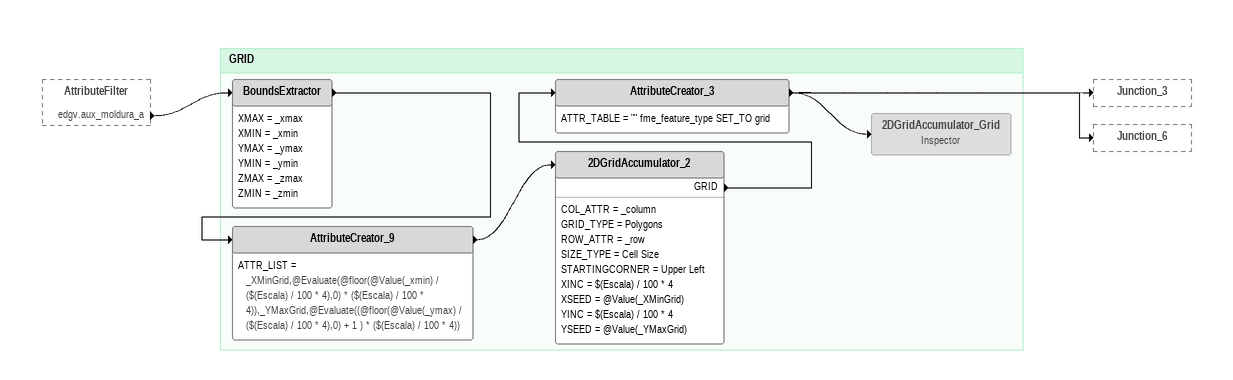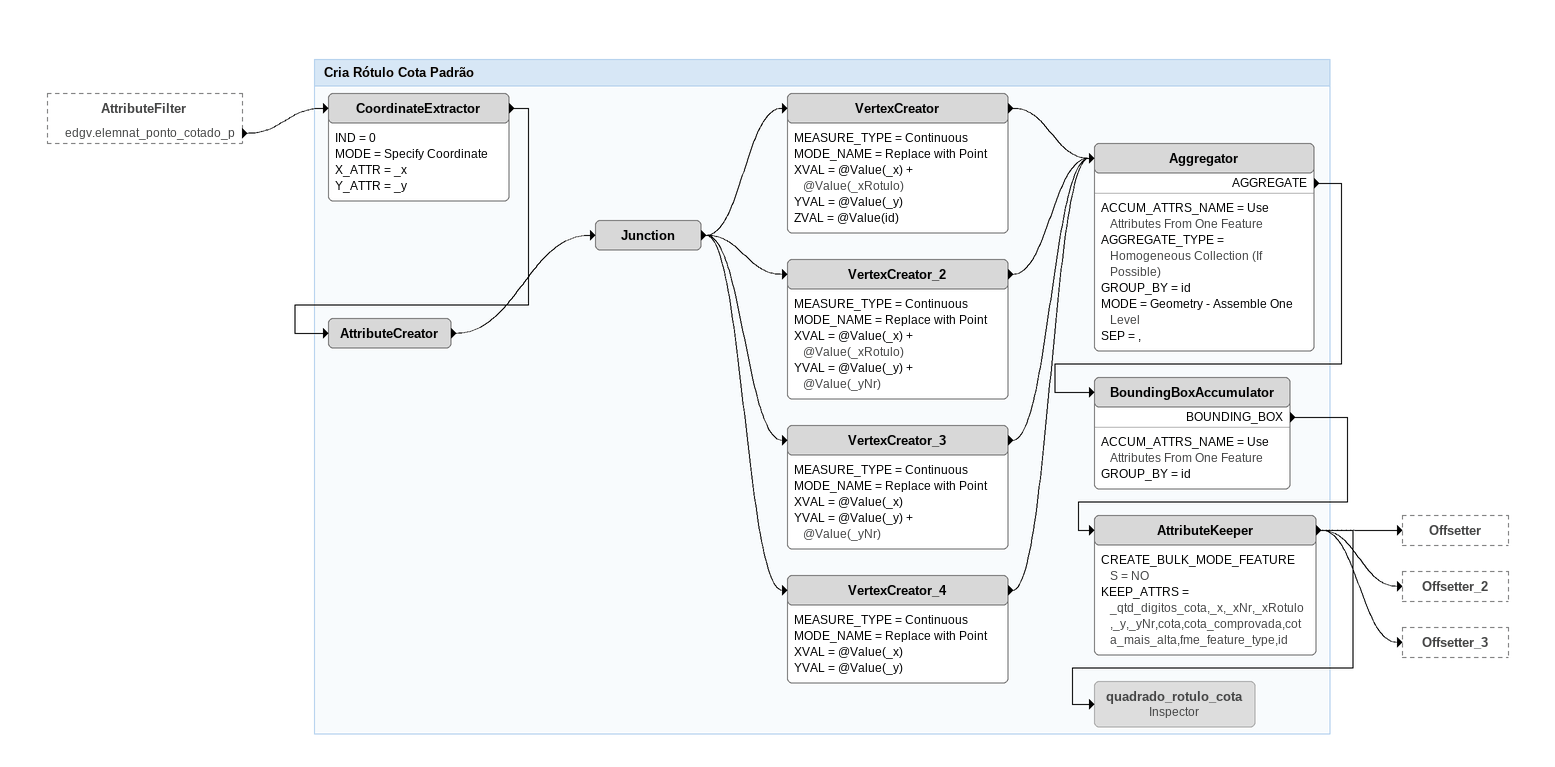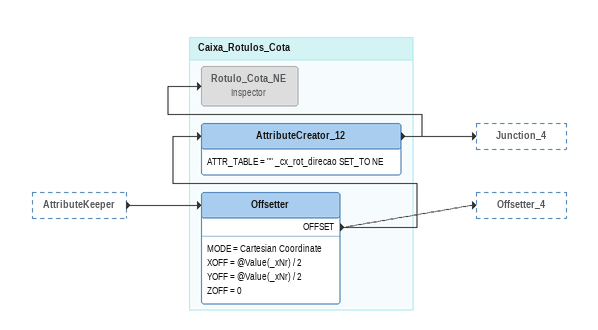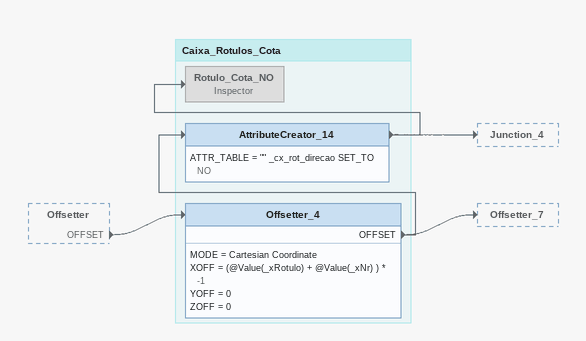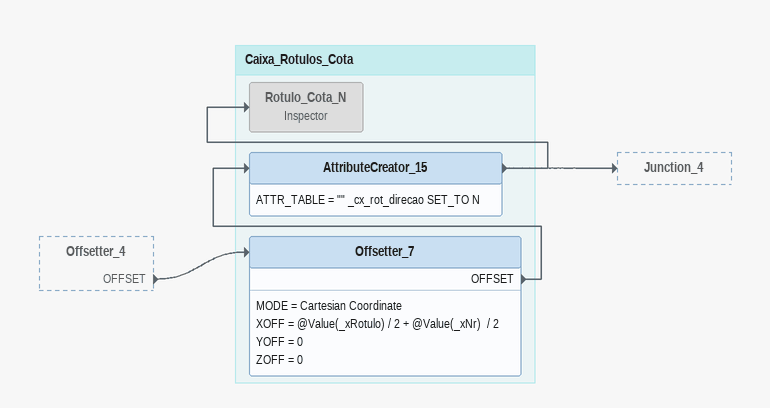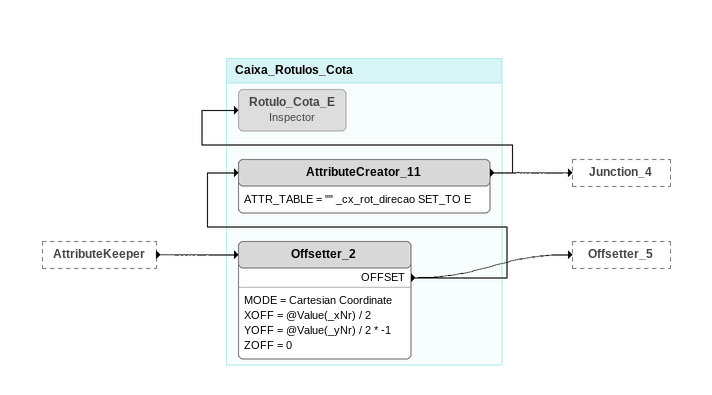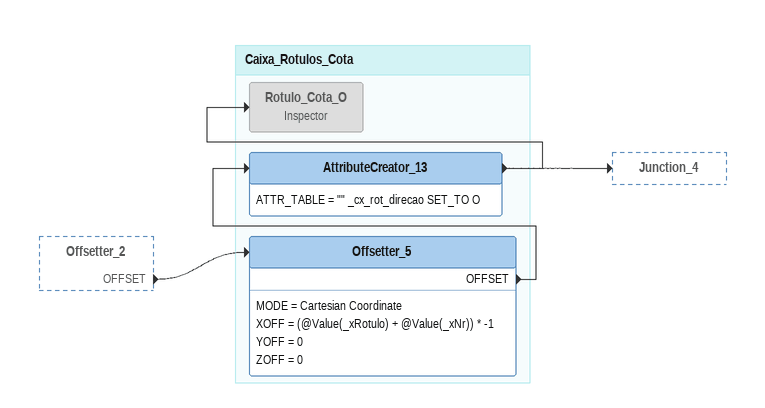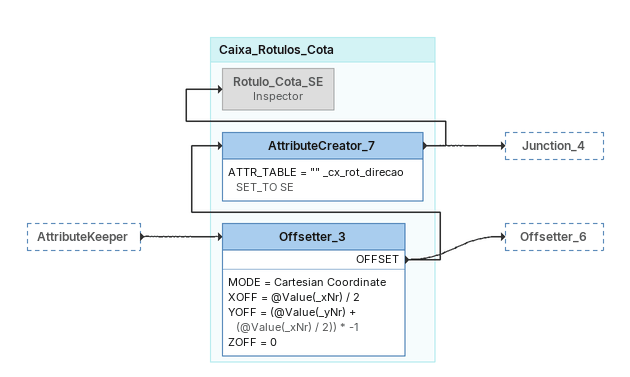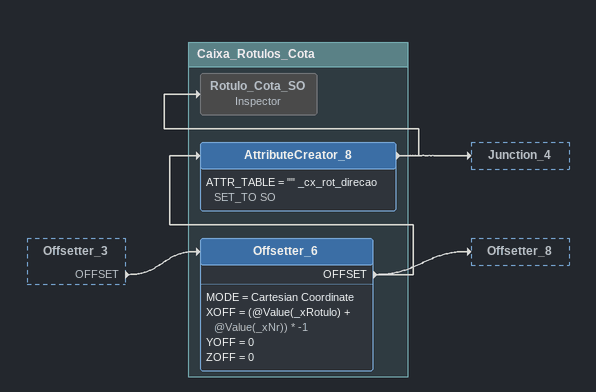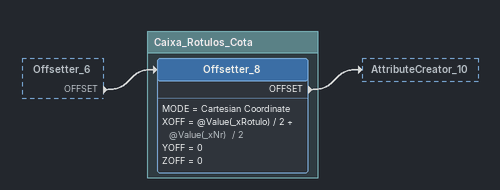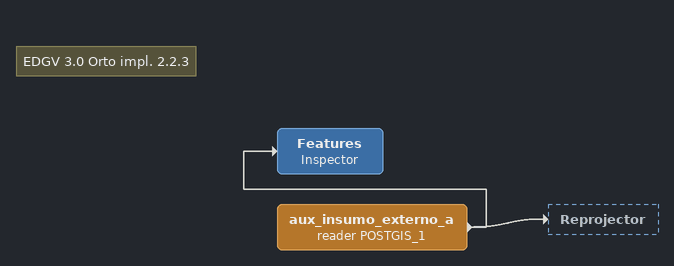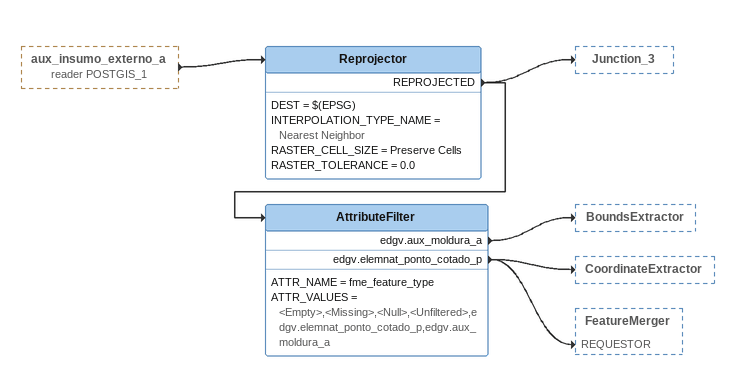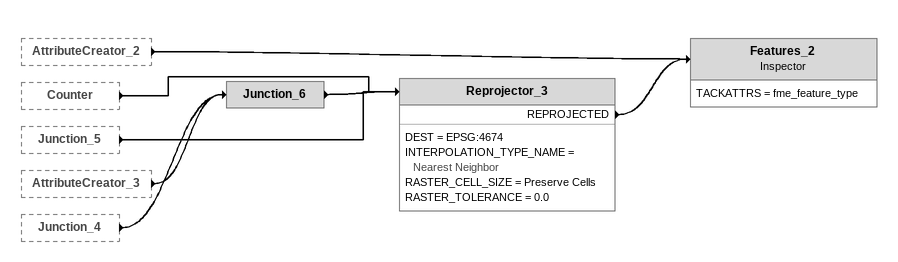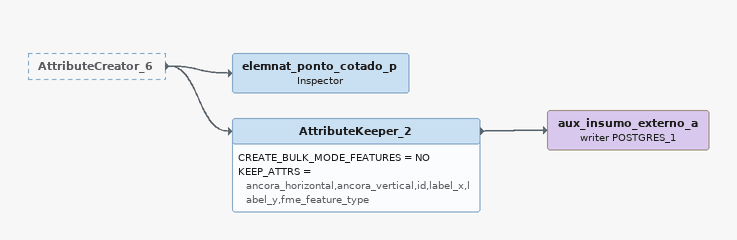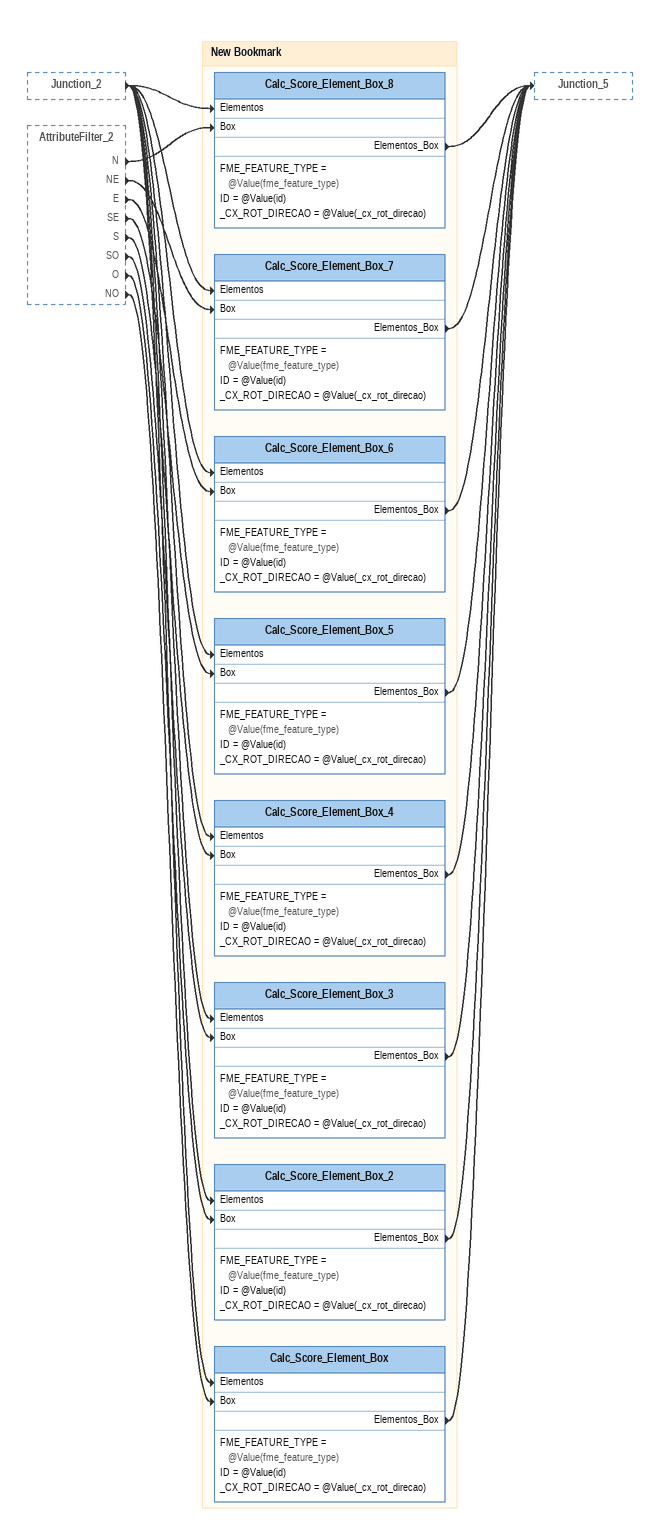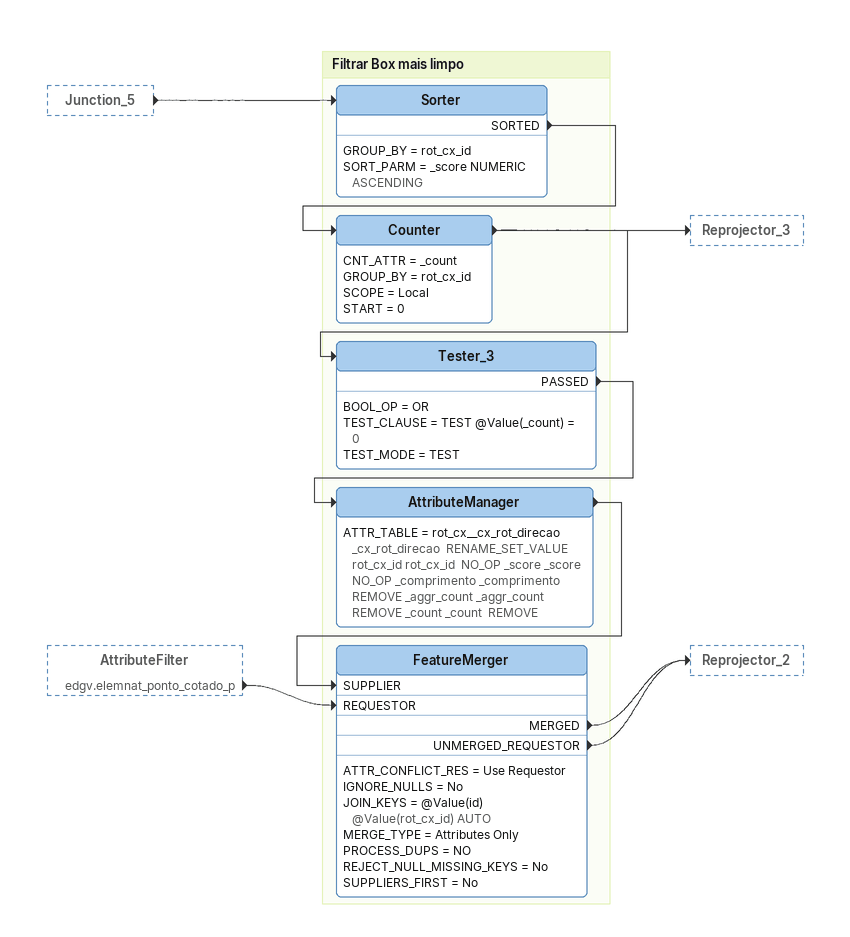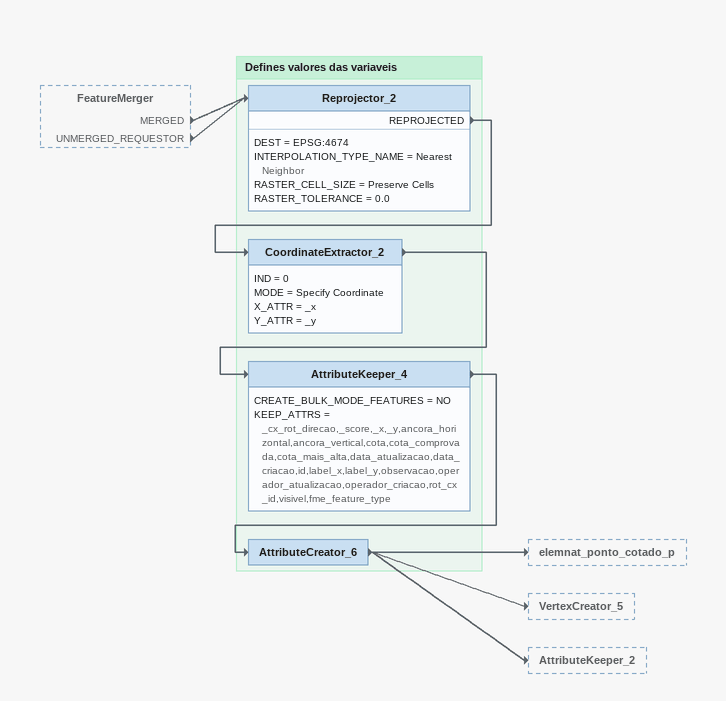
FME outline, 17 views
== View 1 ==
AttributeFilter [outside]
    edgv.aux_moldura_a -> BoundsExtractor

Bookmark: GRID
BoundsExtractor
    XMAX = _xmax
    XMIN = _xmin
    YMAX = _ymax
    YMIN = _ymin
    ZMAX = _zmax
    ZMIN = _zmin
    -> AttributeCreator_9
AttributeCreator_9
    ATTR_LIST = _XMinGrid,@Evaluate(@floor(@Value(_xmin) / ($(Escala) / 100 * 4),0) * ($(Escala) / 100 * 4)),_YMaxGrid,@Evaluate((@floor(@Value(_ymax) / ($(Escala) / 100 * 4),0) + 1 ) * ($(Escala) / 100 * 4))
    -> 2DGridAccumulator_2
2DGridAccumulator_2
    COL_ATTR = _column
    GRID_TYPE = Polygons
    ROW_ATTR = _row
    SIZE_TYPE = Cell Size
    STARTINGCORNER = Upper Left
    XINC = $(Escala) / 100 * 4
    XSEED = @Value(_XMinGrid)
    YINC = $(Escala) / 100 * 4
    YSEED = @Value(_YMaxGrid)
    GRID -> AttributeCreator_3
AttributeCreator_3
    ATTR_TABLE = "" fme_feature_type SET_TO grid
    -> Junction_3
    -> Junction_6
    -> 2DGridAccumulator_Grid
2DGridAccumulator_Grid: Inspector [off]

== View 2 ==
AttributeFilter [outside]
    edgv.elemnat_ponto_cotado_p -> CoordinateExtractor

Bookmark: Cria Rótulo Cota Padrão
CoordinateExtractor
    IND = 0
    MODE = Specify Coordinate
    X_ATTR = _x
    Y_ATTR = _y
    -> AttributeCreator
AttributeCreator
    -> Junction
Junction
    -> VertexCreator_3
    -> VertexCreator
    -> VertexCreator_4
    -> VertexCreator_2
VertexCreator
    MEASURE_TYPE = Continuous
    MODE_NAME = Replace with Point
    XVAL = @Value(_x) + @Value(_xRotulo)
    YVAL = @Value(_y)
    ZVAL = @Value(id)
    -> Aggregator
VertexCreator_2
    MEASURE_TYPE = Continuous
    MODE_NAME = Replace with Point
    XVAL = @Value(_x) + @Value(_xRotulo)
    YVAL = @Value(_y) + @Value(_yNr)
    -> Aggregator
VertexCreator_3
    MEASURE_TYPE = Continuous
    MODE_NAME = Replace with Point
    XVAL = @Value(_x)
    YVAL = @Value(_y) + @Value(_yNr)
    -> Aggregator
VertexCreator_4
    MEASURE_TYPE = Continuous
    MODE_NAME = Replace with Point
    XVAL = @Value(_x)
    YVAL = @Value(_y)
    -> Aggregator
Aggregator
    ACCUM_ATTRS_NAME = Use Attributes From One Feature
    AGGREGATE_TYPE = Homogeneous Collection (If Possible)
    GROUP_BY = id
    MODE = Geometry - Assemble One Level
    SEP = ,
    AGGREGATE -> BoundingBoxAccumulator
BoundingBoxAccumulator
    ACCUM_ATTRS_NAME = Use Attributes From One Feature
    GROUP_BY = id
    BOUNDING_BOX -> AttributeKeeper
AttributeKeeper
    CREATE_BULK_MODE_FEATURES = NO
    KEEP_ATTRS = _qtd_digitos_cota,_x,_xNr,_xRotulo,_y,_yNr,cota,cota_comprovada,cota_mais_alta,fme_feature_type,id
    -> quadrado_rotulo_cota
    -> Offsetter
    -> Offsetter_2
    -> Offsetter_3
quadrado_rotulo_cota: Inspector [off]

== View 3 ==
AttributeKeeper [outside]
    -> Offsetter

Bookmark: Caixa_Rotulos_Cota
Offsetter
    MODE = Cartesian Coordinate
    XOFF = @Value(_xNr) / 2
    YOFF = @Value(_xNr) / 2
    ZOFF = 0
    OFFSET -> Offsetter_4
    OFFSET -> AttributeCreator_12
AttributeCreator_12
    ATTR_TABLE = "" _cx_rot_direcao SET_TO NE
    -> Rotulo_Cota_NE
    -> Junction_4
Rotulo_Cota_NE: Inspector [off]

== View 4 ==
Offsetter [outside]
    OFFSET -> Offsetter_4

Bookmark: Caixa_Rotulos_Cota
Offsetter_4
    MODE = Cartesian Coordinate
    XOFF = (@Value(_xRotulo) + @Value(_xNr) ) * -1
    YOFF = 0
    ZOFF = 0
    OFFSET -> Offsetter_7
    OFFSET -> AttributeCreator_14
AttributeCreator_14
    ATTR_TABLE = "" _cx_rot_direcao SET_TO NO
    -> Rotulo_Cota_NO
    -> Junction_4
Rotulo_Cota_NO: Inspector [off]

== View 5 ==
Offsetter_4 [outside]
    OFFSET -> Offsetter_7

Bookmark: Caixa_Rotulos_Cota
Offsetter_7
    MODE = Cartesian Coordinate
    XOFF = @Value(_xRotulo) / 2 + @Value(_xNr)  / 2
    YOFF = 0
    ZOFF = 0
    OFFSET -> AttributeCreator_15
AttributeCreator_15
    ATTR_TABLE = "" _cx_rot_direcao SET_TO N
    -> Rotulo_Cota_N
    -> Junction_4
Rotulo_Cota_N: Inspector [off]

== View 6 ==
AttributeKeeper [outside]
    -> Offsetter_2

Bookmark: Caixa_Rotulos_Cota
Offsetter_2
    MODE = Cartesian Coordinate
    XOFF = @Value(_xNr) / 2
    YOFF = @Value(_yNr) / 2 * -1
    ZOFF = 0
    OFFSET -> Offsetter_5
    OFFSET -> AttributeCreator_11
AttributeCreator_11
    ATTR_TABLE = "" _cx_rot_direcao SET_TO E
    -> Rotulo_Cota_E
    -> Junction_4
Rotulo_Cota_E: Inspector [off]

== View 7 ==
Offsetter_2 [outside]
    OFFSET -> Offsetter_5

Bookmark: Caixa_Rotulos_Cota
Offsetter_5
    MODE = Cartesian Coordinate
    XOFF = (@Value(_xRotulo) + @Value(_xNr)) * -1
    YOFF = 0
    ZOFF = 0
    OFFSET -> AttributeCreator_13
AttributeCreator_13
    ATTR_TABLE = "" _cx_rot_direcao SET_TO O
    -> Rotulo_Cota_O
    -> Junction_4
Rotulo_Cota_O: Inspector [off]

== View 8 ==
AttributeKeeper [outside]
    -> Offsetter_3

Bookmark: Caixa_Rotulos_Cota
Offsetter_3
    MODE = Cartesian Coordinate
    XOFF = @Value(_xNr) / 2
    YOFF = (@Value(_yNr) + (@Value(_xNr) / 2)) * -1
    ZOFF = 0
    OFFSET -> AttributeCreator_7
    OFFSET -> Offsetter_6
AttributeCreator_7
    ATTR_TABLE = "" _cx_rot_direcao SET_TO SE
    -> Rotulo_Cota_SE
    -> Junction_4
Rotulo_Cota_SE: Inspector [off]

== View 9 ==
Offsetter_3 [outside]
    OFFSET -> Offsetter_6

Bookmark: Caixa_Rotulos_Cota
Offsetter_6
    MODE = Cartesian Coordinate
    XOFF = (@Value(_xRotulo) + @Value(_xNr)) * -1
    YOFF = 0
    ZOFF = 0
    OFFSET -> AttributeCreator_8
    OFFSET -> Offsetter_8
AttributeCreator_8
    ATTR_TABLE = "" _cx_rot_direcao SET_TO SO
    -> Rotulo_Cota_SO
    -> Junction_4
Rotulo_Cota_SO: Inspector [off]

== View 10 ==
Offsetter_6 [outside]
    OFFSET -> Offsetter_8

Bookmark: Caixa_Rotulos_Cota
Offsetter_8
    MODE = Cartesian Coordinate
    XOFF = @Value(_xRotulo) / 2 + @Value(_xNr)  / 2
    YOFF = 0
    ZOFF = 0
    OFFSET -> AttributeCreator_10

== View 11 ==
aux_insumo_externo_a (reader POSTGIS_1)
    -> Reprojector
    -> Features
Note: EDGV 3.0 Orto impl. 2.2.3
Features: Inspector

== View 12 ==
aux_insumo_externo_a (reader POSTGIS_1) [outside]
    -> Reprojector
Reprojector
    DEST = $(EPSG)
    INTERPOLATION_TYPE_NAME = Nearest Neighbor
    RASTER_CELL_SIZE = Preserve Cells
    RASTER_TOLERANCE = 0.0
    REPROJECTED -> AttributeFilter
    REPROJECTED -> Junction_3
AttributeFilter
    ATTR_NAME = fme_feature_type
    ATTR_VALUES = <Empty>,<Missing>,<Null>,<Unfiltered>,edgv.elemnat_ponto_cotado_p,edgv.aux_moldura_a
    edgv.aux_moldura_a -> BoundsExtractor
    edgv.elemnat_ponto_cotado_p -> CoordinateExtractor
    edgv.elemnat_ponto_cotado_p -> FeatureMerger [REQUESTOR]

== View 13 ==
AttributeCreator_2 [outside]
    -> Features_2
Counter [outside]
    -> Reprojector_3
Junction_5 [outside]
    -> Reprojector_3
AttributeCreator_3 [outside]
    -> Junction_6
Junction_4 [outside]
    -> Junction_6
Junction_6
    -> Reprojector_3
Reprojector_3
    DEST = EPSG:4674
    INTERPOLATION_TYPE_NAME = Nearest Neighbor
    RASTER_CELL_SIZE = Preserve Cells
    RASTER_TOLERANCE = 0.0
    REPROJECTED -> Features_2
Features_2: Inspector
    TACKATTRS = fme_feature_type

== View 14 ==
AttributeCreator_6 [outside]
    -> elemnat_ponto_cotado_p
    -> AttributeKeeper_2
elemnat_ponto_cotado_p: Inspector
AttributeKeeper_2
    CREATE_BULK_MODE_FEATURES = NO
    KEEP_ATTRS = ancora_horizontal,ancora_vertical,id,label_x,label_y,fme_feature_type
    -> aux_insumo_externo_a (writer POSTGRES_1)
aux_insumo_externo_a (writer POSTGRES_1)

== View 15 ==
Junction_2 [outside]
    -> Calc_Score_Element_Box [Elementos]
    -> Calc_Score_Element_Box_2 [Elementos]
    -> Calc_Score_Element_Box_3 [Elementos]
    -> Calc_Score_Element_Box_4 [Elementos]
    -> Calc_Score_Element_Box_5 [Elementos]
    -> Calc_Score_Element_Box_6 [Elementos]
    -> Calc_Score_Element_Box_7 [Elementos]
    -> Calc_Score_Element_Box_8 [Elementos]
AttributeFilter_2 [outside]
    N -> Calc_Score_Element_Box_8 [Box]
    NE -> Calc_Score_Element_Box_7 [Box]
    E -> Calc_Score_Element_Box_6 [Box]
    SE -> Calc_Score_Element_Box_5 [Box]
    S -> Calc_Score_Element_Box_4 [Box]
    SO -> Calc_Score_Element_Box_3 [Box]
    O -> Calc_Score_Element_Box_2 [Box]
    NO -> Calc_Score_Element_Box [Box]

Bookmark: New Bookmark
Calc_Score_Element_Box_8
    FME_FEATURE_TYPE = @Value(fme_feature_type)
    ID = @Value(id)
    _CX_ROT_DIRECAO = @Value(_cx_rot_direcao)
    Elementos_Box -> Junction_5
Calc_Score_Element_Box_7
    FME_FEATURE_TYPE = @Value(fme_feature_type)
    ID = @Value(id)
    _CX_ROT_DIRECAO = @Value(_cx_rot_direcao)
    Elementos_Box -> Junction_5
Calc_Score_Element_Box_6
    FME_FEATURE_TYPE = @Value(fme_feature_type)
    ID = @Value(id)
    _CX_ROT_DIRECAO = @Value(_cx_rot_direcao)
    Elementos_Box -> Junction_5
Calc_Score_Element_Box_5
    FME_FEATURE_TYPE = @Value(fme_feature_type)
    ID = @Value(id)
    _CX_ROT_DIRECAO = @Value(_cx_rot_direcao)
    Elementos_Box -> Junction_5
Calc_Score_Element_Box_4
    FME_FEATURE_TYPE = @Value(fme_feature_type)
    ID = @Value(id)
    _CX_ROT_DIRECAO = @Value(_cx_rot_direcao)
    Elementos_Box -> Junction_5
Calc_Score_Element_Box_3
    FME_FEATURE_TYPE = @Value(fme_feature_type)
    ID = @Value(id)
    _CX_ROT_DIRECAO = @Value(_cx_rot_direcao)
    Elementos_Box -> Junction_5
Calc_Score_Element_Box_2
    FME_FEATURE_TYPE = @Value(fme_feature_type)
    ID = @Value(id)
    _CX_ROT_DIRECAO = @Value(_cx_rot_direcao)
    Elementos_Box -> Junction_5
Calc_Score_Element_Box
    FME_FEATURE_TYPE = @Value(fme_feature_type)
    ID = @Value(id)
    _CX_ROT_DIRECAO = @Value(_cx_rot_direcao)
    Elementos_Box -> Junction_5

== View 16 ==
Junction_5 [outside]
    -> Sorter
AttributeFilter [outside]
    edgv.elemnat_ponto_cotado_p -> FeatureMerger [REQUESTOR]

Bookmark: Filtrar Box mais limpo
Sorter
    GROUP_BY = rot_cx_id
    SORT_PARM = _score NUMERIC ASCENDING
    SORTED -> Counter
Counter
    CNT_ATTR = _count
    GROUP_BY = rot_cx_id
    SCOPE = Local
    START = 0
    -> Tester_3
    -> Reprojector_3
Tester_3
    BOOL_OP = OR
    TEST_CLAUSE = TEST @Value(_count) = 0
    TEST_MODE = TEST
    PASSED -> AttributeManager
AttributeManager
    ATTR_TABLE = rot_cx__cx_rot_direcao _cx_rot_direcao  RENAME_SET_VALUE rot_cx_id rot_cx_id  NO_OP _score _score  NO_OP _comprimento _comprimento  REMOVE _aggr_count _aggr_count  REMOVE _count _count  REMOVE
    -> FeatureMerger [SUPPLIER]
FeatureMerger
    ATTR_CONFLICT_RES = Use Requestor
    IGNORE_NULLS = No
    JOIN_KEYS = @Value(id) @Value(rot_cx_id) AUTO
    MERGE_TYPE = Attributes Only
    PROCESS_DUPS = NO
    REJECT_NULL_MISSING_KEYS = No
    SUPPLIERS_FIRST = No
    MERGED -> Reprojector_2
    UNMERGED_REQUESTOR -> Reprojector_2

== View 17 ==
FeatureMerger [outside]
    MERGED -> Reprojector_2
    UNMERGED_REQUESTOR -> Reprojector_2

Bookmark: Defines valores das variaveis
Reprojector_2
    DEST = EPSG:4674
    INTERPOLATION_TYPE_NAME = Nearest Neighbor
    RASTER_CELL_SIZE = Preserve Cells
    RASTER_TOLERANCE = 0.0
    REPROJECTED -> CoordinateExtractor_2
CoordinateExtractor_2
    IND = 0
    MODE = Specify Coordinate
    X_ATTR = _x
    Y_ATTR = _y
    -> AttributeKeeper_4
AttributeKeeper_4
    CREATE_BULK_MODE_FEATURES = NO
    KEEP_ATTRS = _cx_rot_direcao,_score,_x,_y,ancora_horizontal,ancora_vertical,cota,cota_comprovada,cota_mais_alta,data_atualizacao,data_criacao,id,label_x,label_y,observacao,operador_atualizacao,operador_criacao,rot_cx_id,visivel,fme_feature_type
    -> AttributeCreator_6
AttributeCreator_6
    -> elemnat_ponto_cotado_p
    -> VertexCreator_5
    -> AttributeKeeper_2
